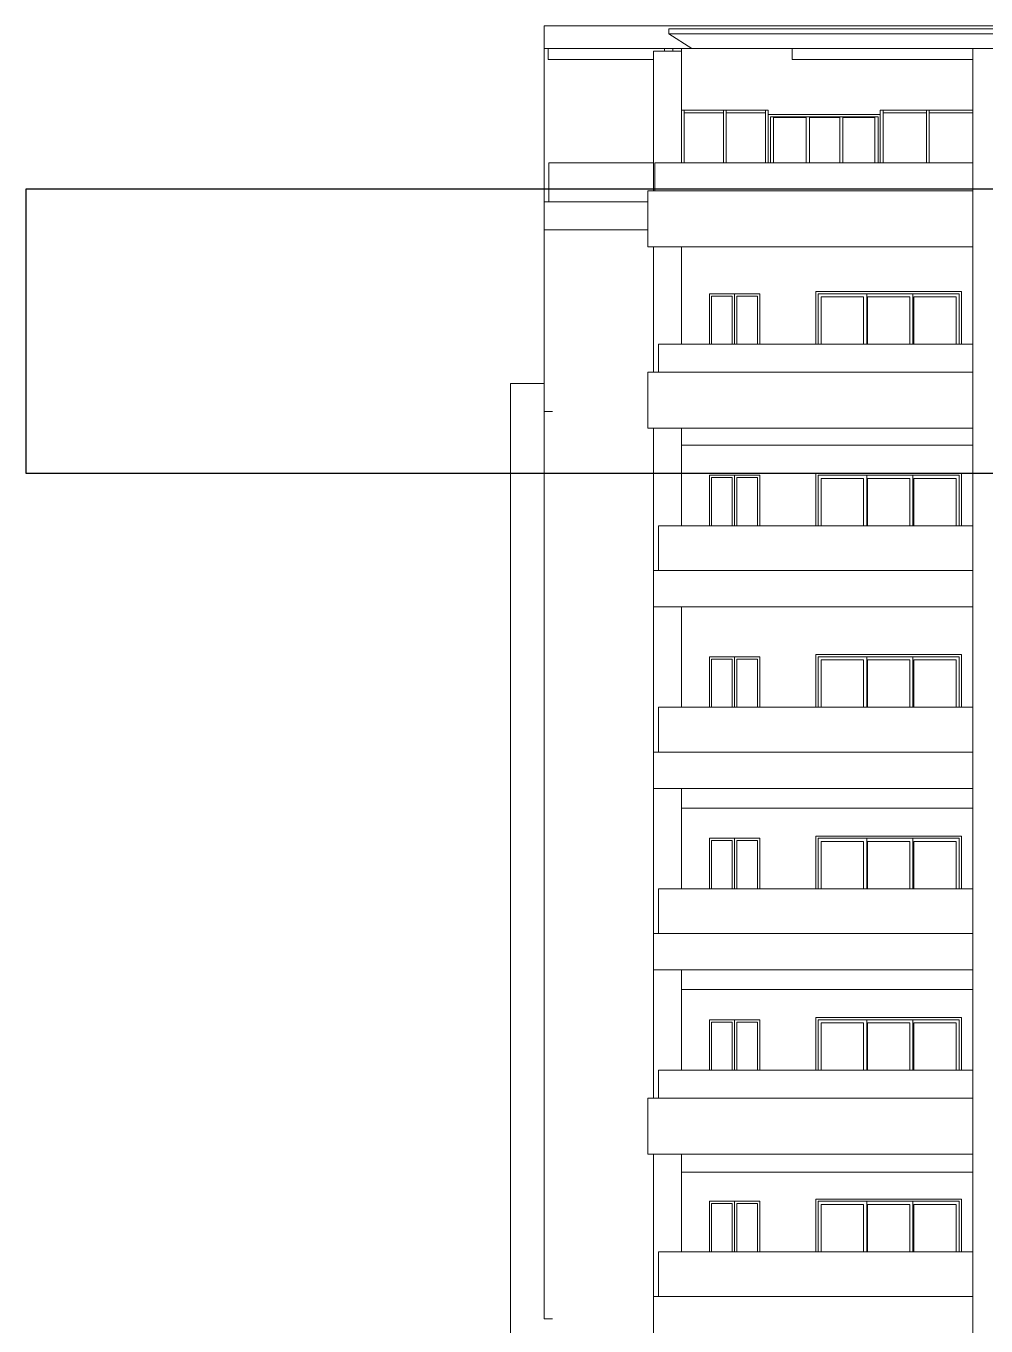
# Model space of a CAD drawing. Header units: metres. Extents: x -144 to 1000, y -717 to 29.
# Drawn here: x 762.554 to 766.173, y -554.845 to -549.943 of the extents above; entities that cross this region are included whole.
import ezdxf

# ---------------------------------------------------------------- set-up
doc = ezdxf.new("R2010")
doc.units = ezdxf.units.M
doc.layers.get('0').update_dxf_attribs({"color": 1})
for name, color, linetype, lineweight in [('A-DOOR-FRAM', 1, 'Continuous', 9), ('A-FLOR', 2, 'Continuous', 9), ('A-FLOR-HRAL', 1, 'Continuous', 9), ('A-GLAZ', 1, 'Continuous', 9), ('A-GLAZ-CWMG', 1, 'Continuous', 9), ('A-WALL', 4, 'Continuous', 9), ('S-BEAM', 1, 'Continuous', 9), ('S-COLS', 7, 'Continuous', 9)]:
    doc.layers.add(name, color=color, linetype=linetype, lineweight=lineweight)

# ---------------------------------------------------------------- blocks, each defined once
blk = doc.blocks.new('A$C4d52d4f2')
at = {"layer": 'A-DOOR-FRAM', "lineweight": 9}
for p, q in [((-0.476752, -0.199398), (-0.481001, -0.199398)), ((-0.481001, -0.199398), (-0.481001, -0.201225)), ((-0.480916, -0.201225), (-0.480916, -0.199483)), ((-0.480916, -0.199483), (-0.476837, -0.199483)), ((-0.4808, -0.201225), (-0.4808, -0.199515)), ((-0.4808, -0.199515), (-0.479558, -0.199515)), ((-0.479558, -0.199515), (-0.479558, -0.201225)), ((-0.479442, -0.201225), (-0.479442, -0.199483)), ((-0.479442, -0.199515), (-0.478285, -0.199515)), ((-0.478285, -0.199515), (-0.478285, -0.201225)), ((-0.478169, -0.201225), (-0.478169, -0.199483)), ((-0.478169, -0.199515), (-0.476954, -0.199515)), ((-0.476954, -0.199515), (-0.476954, -0.201225)), ((-0.476837, -0.201225), (-0.476837, -0.199483)), ((-0.476752, -0.199398), (-0.476752, -0.201225)), ((-0.473672, -0.206111), (-0.479195, -0.206111)), ((-0.479195, -0.206111), (-0.479195, -0.208108)), ((-0.479111, -0.208108), (-0.479111, -0.206196)), ((-0.479111, -0.206196), (-0.473757, -0.206196)), ((-0.478994, -0.208108), (-0.478994, -0.206313)), ((-0.478994, -0.206313), (-0.477384, -0.206313)), ((-0.477384, -0.206313), (-0.477384, -0.208108)), ((-0.477267, -0.208108), (-0.477267, -0.206196)), ((-0.477239, -0.208108), (-0.477239, -0.206313)), ((-0.477239, -0.206313), (-0.47563, -0.206313)), ((-0.47563, -0.206313), (-0.47563, -0.208108)), ((-0.475513, -0.208108), (-0.475513, -0.206196)), ((-0.475483, -0.208108), (-0.475483, -0.206313)), ((-0.475483, -0.206313), (-0.473873, -0.206313)), ((-0.473873, -0.206313), (-0.473873, -0.208108)), ((-0.473757, -0.208108), (-0.473757, -0.206196)), ((-0.473672, -0.206111), (-0.473672, -0.208108)), ((-0.473672, -0.212995), (-0.479195, -0.212995)), ((-0.479195, -0.212995), (-0.479195, -0.214992)), ((-0.479111, -0.214992), (-0.479111, -0.21308)), ((-0.479111, -0.21308), (-0.473757, -0.21308)), ((-0.478994, -0.214992), (-0.478994, -0.213197)), ((-0.478994, -0.213197), (-0.477384, -0.213197)), ((-0.477384, -0.213197), (-0.477384, -0.214992)), ((-0.477267, -0.214992), (-0.477267, -0.21308)), ((-0.477239, -0.214992), (-0.477239, -0.213197)), ((-0.477239, -0.213197), (-0.47563, -0.213197)), ((-0.47563, -0.213197), (-0.47563, -0.214992)), ((-0.475513, -0.214992), (-0.475513, -0.21308)), ((-0.475483, -0.213197), (-0.473873, -0.213197)), ((-0.475483, -0.214992), (-0.475483, -0.213197)), ((-0.473873, -0.213197), (-0.473873, -0.214992)), ((-0.473757, -0.214992), (-0.473757, -0.21308)), ((-0.473672, -0.212995), (-0.473672, -0.214992)), ((-0.473672, -0.219879), (-0.479195, -0.219879)), ((-0.479195, -0.219879), (-0.479195, -0.221876)), ((-0.473672, -0.219879), (-0.473672, -0.221876)), ((-0.479111, -0.221876), (-0.479111, -0.219964)), ((-0.479111, -0.219964), (-0.473757, -0.219964)), ((-0.478994, -0.221876), (-0.478994, -0.22008)), ((-0.478994, -0.22008), (-0.477384, -0.22008)), ((-0.477384, -0.22008), (-0.477384, -0.221876)), ((-0.477267, -0.221876), (-0.477267, -0.219964)), ((-0.477239, -0.221876), (-0.477239, -0.22008)), ((-0.477239, -0.22008), (-0.47563, -0.22008)), ((-0.47563, -0.22008), (-0.47563, -0.221876)), ((-0.475513, -0.221876), (-0.475513, -0.219964)), ((-0.475483, -0.221876), (-0.475483, -0.22008)), ((-0.475483, -0.22008), (-0.473873, -0.22008)), ((-0.473873, -0.22008), (-0.473873, -0.221876)), ((-0.473757, -0.221876), (-0.473757, -0.219964)), ((-0.473672, -0.226762), (-0.479195, -0.226762)), ((-0.479195, -0.226762), (-0.479195, -0.228759)), ((-0.473672, -0.226762), (-0.473672, -0.228759)), ((-0.479111, -0.228759), (-0.479111, -0.226847)), ((-0.479111, -0.226847), (-0.473757, -0.226847)), ((-0.478994, -0.228759), (-0.478994, -0.226964)), ((-0.478994, -0.226964), (-0.477384, -0.226964)), ((-0.477384, -0.226964), (-0.477384, -0.228759)), ((-0.477267, -0.228759), (-0.477267, -0.226847)), ((-0.477239, -0.228759), (-0.477239, -0.226964)), ((-0.477239, -0.226964), (-0.47563, -0.226964)), ((-0.47563, -0.226964), (-0.47563, -0.228759)), ((-0.475513, -0.228759), (-0.475513, -0.226847)), ((-0.475483, -0.228759), (-0.475483, -0.226964)), ((-0.475483, -0.226964), (-0.473873, -0.226964)), ((-0.473873, -0.226964), (-0.473873, -0.228759)), ((-0.473757, -0.228759), (-0.473757, -0.226847)), ((-0.473672, -0.233646), (-0.479195, -0.233646)), ((-0.479195, -0.233646), (-0.479195, -0.235643)), ((-0.473672, -0.233646), (-0.473672, -0.235643)), ((-0.479111, -0.235643), (-0.479111, -0.233731)), ((-0.479111, -0.233731), (-0.473757, -0.233731)), ((-0.478994, -0.235643), (-0.478994, -0.233848)), ((-0.478994, -0.233848), (-0.477384, -0.233848)), ((-0.477384, -0.233848), (-0.477384, -0.235643)), ((-0.477267, -0.235643), (-0.477267, -0.233731)), ((-0.477239, -0.235643), (-0.477239, -0.233848)), ((-0.477239, -0.233848), (-0.47563, -0.233848)), ((-0.47563, -0.233848), (-0.47563, -0.235643)), ((-0.475513, -0.235643), (-0.475513, -0.233731)), ((-0.475483, -0.235643), (-0.475483, -0.233848)), ((-0.475483, -0.233848), (-0.473873, -0.233848)), ((-0.473873, -0.233848), (-0.473873, -0.235643)), ((-0.473757, -0.235643), (-0.473757, -0.233731)), ((-0.473672, -0.240529), (-0.479195, -0.240529)), ((-0.479195, -0.240529), (-0.479195, -0.242527)), ((-0.473672, -0.240529), (-0.473672, -0.242527)), ((-0.479111, -0.242527), (-0.479111, -0.240614)), ((-0.479111, -0.240614), (-0.473757, -0.240614)), ((-0.478994, -0.242527), (-0.478994, -0.240731)), ((-0.478994, -0.240731), (-0.477384, -0.240731)), ((-0.477384, -0.240731), (-0.477384, -0.242527)), ((-0.477267, -0.242527), (-0.477267, -0.240614)), ((-0.477239, -0.242527), (-0.477239, -0.240731)), ((-0.477239, -0.240731), (-0.47563, -0.240731)), ((-0.47563, -0.240731), (-0.47563, -0.242527)), ((-0.475513, -0.242527), (-0.475513, -0.240614)), ((-0.475483, -0.242527), (-0.475483, -0.240731)), ((-0.475483, -0.240731), (-0.473873, -0.240731)), ((-0.473873, -0.240731), (-0.473873, -0.242527)), ((-0.473757, -0.242527), (-0.473757, -0.240614))]:
    blk.add_line(p, q, dxfattribs=at)
at = {"layer": 'A-FLOR', "lineweight": 9}
for p, q in [((-0.48934, -0.196891), (-0.48934, -0.197316)), ((-0.480099, -0.196891), (-0.480099, -0.197316)), ((-0.485356, -0.197316), (-0.48934, -0.197316)), ((-0.473247, -0.197316), (-0.480099, -0.197316))]:
    blk.add_line(p, q, dxfattribs=at)
at = {"layer": 'A-FLOR-HRAL'}
for p, q in [((-0.489321, -0.202712), (-0.489321, -0.201225)), ((-0.485356, -0.201225), (-0.489321, -0.201225)), ((-0.485305, -0.202287), (-0.485305, -0.201225)), ((-0.473247, -0.201225), (-0.485305, -0.201225)), ((-0.485167, -0.209171), (-0.485167, -0.208108)), ((-0.473247, -0.208108), (-0.485167, -0.208108)), ((-0.485167, -0.216692), (-0.485167, -0.214992)), ((-0.473247, -0.214992), (-0.485167, -0.214992)), ((-0.485167, -0.223575), (-0.485167, -0.221876)), ((-0.473247, -0.221876), (-0.485167, -0.221876)), ((-0.485167, -0.230459), (-0.485167, -0.228759)), ((-0.473247, -0.228759), (-0.485167, -0.228759)), ((-0.485167, -0.236705), (-0.485167, -0.235643)), ((-0.473247, -0.235643), (-0.485167, -0.235643)), ((-0.485167, -0.244226), (-0.485167, -0.242527)), ((-0.473247, -0.242527), (-0.485167, -0.242527))]:
    blk.add_line(p, q, dxfattribs=at)
at = {"layer": 'A-GLAZ'}
for p, q in [((-0.482362, -0.206281), (-0.483148, -0.206281)), ((-0.483148, -0.206281), (-0.483148, -0.208108)), ((-0.482362, -0.208108), (-0.482362, -0.206281)), ((-0.482277, -0.206196), (-0.482277, -0.208108)), ((-0.482277, -0.208108), (-0.482277, -0.206196)), ((-0.481406, -0.206281), (-0.482192, -0.206281)), ((-0.482192, -0.206281), (-0.482192, -0.208108)), ((-0.481406, -0.208108), (-0.481406, -0.206281)), ((-0.482362, -0.213165), (-0.483148, -0.213165)), ((-0.483148, -0.213165), (-0.483148, -0.214992)), ((-0.482362, -0.214992), (-0.482362, -0.213165)), ((-0.482277, -0.21308), (-0.482277, -0.214992)), ((-0.482277, -0.214992), (-0.482277, -0.21308)), ((-0.481406, -0.213165), (-0.482192, -0.213165)), ((-0.482192, -0.213165), (-0.482192, -0.214992)), ((-0.481406, -0.214992), (-0.481406, -0.213165)), ((-0.482362, -0.220049), (-0.483148, -0.220049)), ((-0.483148, -0.220049), (-0.483148, -0.221876)), ((-0.482362, -0.221876), (-0.482362, -0.220049)), ((-0.482277, -0.219964), (-0.482277, -0.221876)), ((-0.482277, -0.221876), (-0.482277, -0.219964)), ((-0.481406, -0.220049), (-0.482192, -0.220049)), ((-0.482192, -0.220049), (-0.482192, -0.221876)), ((-0.481406, -0.221876), (-0.481406, -0.220049)), ((-0.482362, -0.226932), (-0.483148, -0.226932)), ((-0.483148, -0.226932), (-0.483148, -0.228759)), ((-0.482362, -0.228759), (-0.482362, -0.226932)), ((-0.482277, -0.226847), (-0.482277, -0.228759)), ((-0.482277, -0.228759), (-0.482277, -0.226847)), ((-0.481406, -0.226932), (-0.482192, -0.226932)), ((-0.482192, -0.226932), (-0.482192, -0.228759)), ((-0.481406, -0.228759), (-0.481406, -0.226932)), ((-0.483148, -0.233816), (-0.483148, -0.235643)), ((-0.482362, -0.233816), (-0.483148, -0.233816)), ((-0.482362, -0.235643), (-0.482362, -0.233816)), ((-0.482277, -0.235643), (-0.482277, -0.233731)), ((-0.482277, -0.233731), (-0.482277, -0.235643)), ((-0.481406, -0.233816), (-0.482192, -0.233816)), ((-0.482192, -0.233816), (-0.482192, -0.235643)), ((-0.481406, -0.235643), (-0.481406, -0.233816)), ((-0.482362, -0.240699), (-0.483148, -0.240699)), ((-0.483148, -0.240699), (-0.483148, -0.242527)), ((-0.482362, -0.242527), (-0.482362, -0.240699)), ((-0.482277, -0.242527), (-0.482277, -0.240614)), ((-0.482277, -0.240614), (-0.482277, -0.242527)), ((-0.481406, -0.240699), (-0.482192, -0.240699)), ((-0.482192, -0.240699), (-0.482192, -0.242527)), ((-0.481406, -0.242527), (-0.481406, -0.240699))]:
    blk.add_line(p, q, dxfattribs=at)
at = {"layer": 'A-GLAZ-CWMG'}
for p, q in [((-0.484294, -0.199228), (-0.484188, -0.199228)), ((-0.484188, -0.201225), (-0.484188, -0.199228)), ((-0.484188, -0.199334), (-0.484188, -0.199228)), ((-0.482701, -0.199228), (-0.484188, -0.199228)), ((-0.484188, -0.199334), (-0.482701, -0.199334)), ((-0.482701, -0.199228), (-0.482701, -0.199334)), ((-0.482701, -0.199228), (-0.482595, -0.199228)), ((-0.482701, -0.199228), (-0.482701, -0.201225)), ((-0.482595, -0.199334), (-0.482595, -0.199228)), ((-0.481108, -0.199228), (-0.482595, -0.199228)), ((-0.482595, -0.201225), (-0.482595, -0.199228)), ((-0.482595, -0.199334), (-0.481108, -0.199334)), ((-0.481108, -0.199228), (-0.481108, -0.199334)), ((-0.481108, -0.199228), (-0.481001, -0.199228)), ((-0.481108, -0.199228), (-0.481108, -0.201225)), ((-0.481001, -0.201225), (-0.481001, -0.199228)), ((-0.476752, -0.199228), (-0.476646, -0.199228)), ((-0.476752, -0.199228), (-0.476752, -0.201225)), ((-0.476646, -0.201225), (-0.476646, -0.199228)), ((-0.476646, -0.199334), (-0.476646, -0.199228)), ((-0.474999, -0.199228), (-0.476646, -0.199228)), ((-0.476646, -0.199334), (-0.474999, -0.199334)), ((-0.474999, -0.199228), (-0.474999, -0.199334)), ((-0.474999, -0.199228), (-0.474893, -0.199228)), ((-0.474999, -0.199228), (-0.474999, -0.201225)), ((-0.474893, -0.199334), (-0.474893, -0.199228)), ((-0.473247, -0.199228), (-0.474893, -0.199228)), ((-0.474893, -0.201225), (-0.474893, -0.199228)), ((-0.474893, -0.199334), (-0.473247, -0.199334))]:
    blk.add_line(p, q, dxfattribs=at)
at = {"layer": 'A-WALL', "lineweight": 9}
for p, q in [((-0.442015, -0.196041), (-0.4895, -0.196041)), ((-0.4895, -0.245076), (-0.4895, -0.196041)), ((-0.445786, -0.196147), (-0.484773, -0.196147)), ((-0.484773, -0.196147), (-0.484773, -0.196343)), ((-0.484773, -0.196343), (-0.445786, -0.196343)), ((-0.484773, -0.196343), (-0.483897, -0.196891)), ((-0.4895, -0.196891), (-0.483897, -0.196891)), ((-0.484932, -0.197), (-0.484932, -0.196891)), ((-0.484613, -0.196891), (-0.484613, -0.197)), ((-0.484294, -0.196891), (-0.484294, -0.197)), ((-0.483897, -0.196891), (-0.446662, -0.196891)), ((-0.473247, -0.267108), (-0.473247, -0.196891)), ((-0.484294, -0.199228), (-0.481001, -0.199228)), ((-0.481001, -0.199228), (-0.481001, -0.199398)), ((-0.481001, -0.199398), (-0.476752, -0.199398)), ((-0.476752, -0.199398), (-0.476752, -0.199228)), ((-0.476752, -0.199228), (-0.473247, -0.199228)), ((-0.485569, -0.202287), (-0.485569, -0.204412)), ((-0.485569, -0.202287), (-0.473247, -0.202287)), ((-0.485569, -0.202712), (-0.4895, -0.202712)), ((-0.4895, -0.203774), (-0.485569, -0.203774)), ((-0.485569, -0.204412), (-0.473247, -0.204412)), ((-0.483233, -0.208108), (-0.483233, -0.206196)), ((-0.483233, -0.206196), (-0.481321, -0.206196)), ((-0.481321, -0.206196), (-0.481321, -0.208108)), ((-0.479195, -0.208108), (-0.479195, -0.206111)), ((-0.479195, -0.206111), (-0.473672, -0.206111)), ((-0.473672, -0.206111), (-0.473672, -0.208108)), ((-0.485569, -0.209171), (-0.473247, -0.209171)), ((-0.485569, -0.209171), (-0.485569, -0.211295)), ((-0.490774, -0.265727), (-0.490774, -0.209596)), ((-0.490774, -0.209596), (-0.4895, -0.209596)), ((-0.4895, -0.209596), (-0.4895, -0.245076)), ((-0.4895, -0.210658), (-0.489181, -0.210658)), ((-0.485569, -0.211295), (-0.473247, -0.211295)), ((-0.483233, -0.214992), (-0.483233, -0.21308)), ((-0.483233, -0.21308), (-0.481321, -0.21308)), ((-0.481321, -0.21308), (-0.481321, -0.214992)), ((-0.479195, -0.214992), (-0.479195, -0.212995)), ((-0.479195, -0.212995), (-0.473672, -0.212995)), ((-0.473672, -0.212995), (-0.473672, -0.214992)), ((-0.473247, -0.216692), (-0.485356, -0.216692)), ((-0.485356, -0.216692), (-0.485356, -0.218073)), ((-0.485356, -0.218073), (-0.473247, -0.218073)), ((-0.479195, -0.221876), (-0.479195, -0.219879)), ((-0.479195, -0.219879), (-0.473672, -0.219879)), ((-0.473672, -0.219879), (-0.473672, -0.221876)), ((-0.483233, -0.221876), (-0.483233, -0.219964)), ((-0.483233, -0.219964), (-0.481321, -0.219964)), ((-0.481321, -0.219964), (-0.481321, -0.221876)), ((-0.473247, -0.223575), (-0.485356, -0.223575)), ((-0.485356, -0.223575), (-0.485356, -0.224956)), ((-0.485356, -0.224956), (-0.473247, -0.224956)), ((-0.479195, -0.228759), (-0.479195, -0.226762)), ((-0.479195, -0.226762), (-0.473672, -0.226762)), ((-0.473672, -0.226762), (-0.473672, -0.228759)), ((-0.483233, -0.228759), (-0.483233, -0.226847)), ((-0.483233, -0.226847), (-0.481321, -0.226847)), ((-0.481321, -0.226847), (-0.481321, -0.228759)), ((-0.473247, -0.230459), (-0.485356, -0.230459)), ((-0.485356, -0.230459), (-0.485356, -0.23184)), ((-0.485356, -0.23184), (-0.473247, -0.23184)), ((-0.479195, -0.235643), (-0.479195, -0.233646)), ((-0.479195, -0.233646), (-0.473672, -0.233646)), ((-0.473672, -0.233646), (-0.473672, -0.235643)), ((-0.483233, -0.235643), (-0.483233, -0.233731)), ((-0.483233, -0.233731), (-0.481321, -0.233731)), ((-0.481321, -0.233731), (-0.481321, -0.235643)), ((-0.473247, -0.236705), (-0.485569, -0.236705)), ((-0.485569, -0.236705), (-0.485569, -0.23883)), ((-0.485569, -0.23883), (-0.473247, -0.23883)), ((-0.479195, -0.242527), (-0.479195, -0.240529)), ((-0.479195, -0.240529), (-0.473672, -0.240529)), ((-0.473672, -0.240529), (-0.473672, -0.242527)), ((-0.483233, -0.242527), (-0.483233, -0.240614)), ((-0.483233, -0.240614), (-0.481321, -0.240614)), ((-0.481321, -0.240614), (-0.481321, -0.242527)), ((-0.473247, -0.244226), (-0.485356, -0.244226)), ((-0.485356, -0.244226), (-0.485356, -0.245607)), ((-0.4895, -0.245076), (-0.489181, -0.245076))]:
    blk.add_line(p, q, dxfattribs=at)
at = {"layer": 'S-BEAM'}
for p, q in [((-0.473247, -0.211933), (-0.484294, -0.211933)), ((-0.473247, -0.2257), (-0.484294, -0.2257)), ((-0.473247, -0.232584), (-0.484294, -0.232584)), ((-0.473247, -0.23951), (-0.484294, -0.23951))]:
    blk.add_line(p, q, dxfattribs=at)
at = {"layer": 'S-COLS', "lineweight": 9}
for p, q in [((-0.485356, -0.197), (-0.484294, -0.197)), ((-0.485356, -0.202287), (-0.485356, -0.197)), ((-0.484294, -0.201225), (-0.484294, -0.197)), ((-0.485356, -0.209171), (-0.485356, -0.204412)), ((-0.484294, -0.208108), (-0.484294, -0.204412)), ((-0.485356, -0.216692), (-0.485356, -0.211295)), ((-0.484294, -0.214992), (-0.484294, -0.211295)), ((-0.485356, -0.223575), (-0.485356, -0.218073)), ((-0.484294, -0.221876), (-0.484294, -0.218073)), ((-0.485356, -0.230459), (-0.485356, -0.224956)), ((-0.484294, -0.228759), (-0.484294, -0.224956)), ((-0.485356, -0.236705), (-0.485356, -0.23184)), ((-0.484294, -0.235643), (-0.484294, -0.23184)), ((-0.485356, -0.244226), (-0.485356, -0.23883)), ((-0.484294, -0.242527), (-0.484294, -0.23883))]:
    blk.add_line(p, q, dxfattribs=at)

msp = doc.modelspace()

# ---------------------------------------------------------------- linework, layer by layer
msp.add_lwpolyline([(762.5536, -550.5565), (771.8334, -550.5565), (771.8334, -551.6298), (762.5536, -551.6298)], close=True)

# ---------------------------------------------------------------- block references
at = {"xscale": 99.43160273753426, "yscale": 99.43160273753426, "zscale": 99.43160273753426}
msp.add_blockref('A$C4d52d4f2', (813.1787, -530.4501), dxfattribs=at)

doc.saveas('drawing.dxf')
